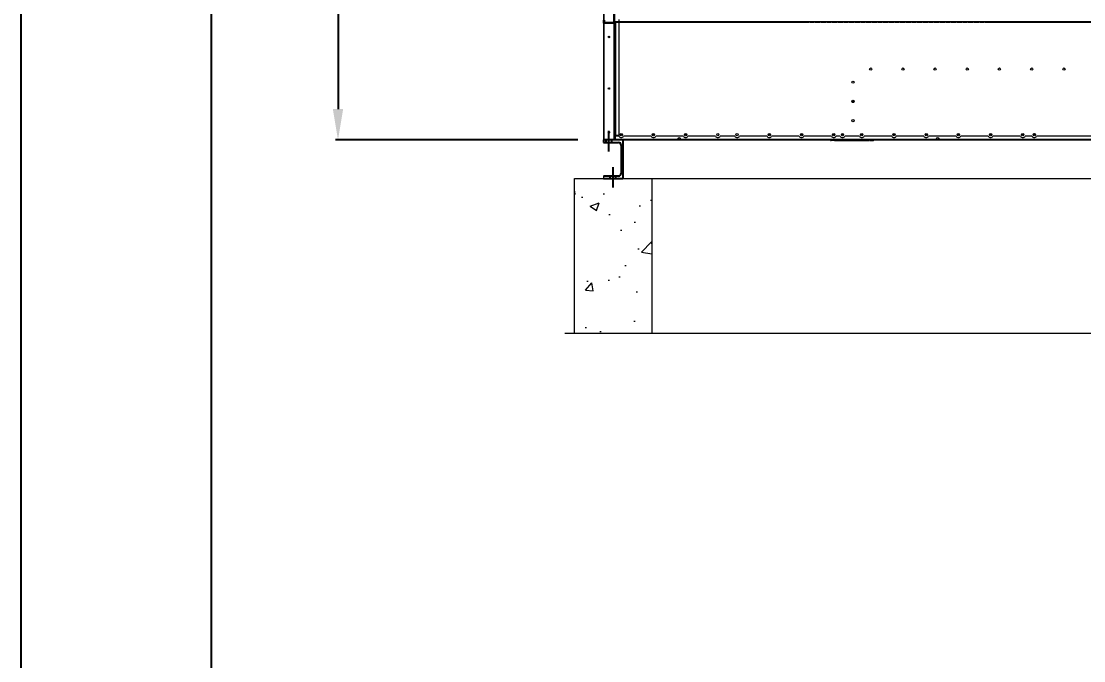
# Model space of a CAD drawing. Header units: millimetres. Extents: x -662642 to 33419, y -141169 to 23423.
# Drawn here: x 2453 to 6578, y 7089 to 9571 of the extents above; entities that cross this region are included whole.
import ezdxf

# ---------------------------------------------------------------- set-up
doc = ezdxf.new("R2010")
doc.units = ezdxf.units.MM
for name, pattern in [('CENTER', [2, 1.25, -0.25, 0.25, -0.25]), ('CENTERX2', [4, 2.5, -0.5, 0.5, -0.5]), ('HIDDEN', [0.375, 0.25, -0.125]), ('HIDDENX2', [0.75, 0.5, -0.25])]:
    doc.linetypes.add(name, pattern=pattern)
for name, color, linetype in [('center', 1, 'CENTER'), ('HIDD', 2, 'HIDDENX2'), ('냉각탑_form', 1, 'Continuous'), ('냉각탑_기초', 23, 'Continuous')]:
    doc.layers.add(name, color=color, linetype=linetype)
doc.styles.get("Standard").update_dxf_attribs({"font": 'arial.ttf'})
doc.dimstyles.new('1.40', dxfattribs={"dimscale": 20, "dimtxt": 1.5, "dimasz": 1, "dimexe": 0.5, "dimexo": 0.5, "dimgap": 0.5, "dimtad": 1, "dimdec": 0, "dimzin": 0, "dimdsep": 46, "dimtxsty": 'Standard', "dimcen": 0, "dimclrd": 2, "dimclre": 2, "dimclrt": 3, "dimadec": 0, "dimazin": 0, "dimtfac": 1, "dimtdec": 0, "dimtmove": 0, "dimatfit": 0, "dimfxl": 1, "dimtolj": 1, "dimtzin": 0, "dimlwd": -1, "dimlwe": -1, "dimarcsym": 0})

# ---------------------------------------------------------------- blocks, each defined once
blk = doc.blocks.new('*D94')
at = {"color": 2, "transparency": 16777216}
for p, q in [((4613.4, 12710.2), (3672.7, 12710.2)), ((3682.7, 12590.2), (3682.7, 9230.2)), ((4613.4, 9110.2), (3672.7, 9110.2))]:
    blk.add_line(p, q, dxfattribs=at)
for points in [[(3662.7, 12590.2), (3702.7, 12590.2), (3682.7, 12710.2)], [(3662.7, 9230.2), (3702.7, 9230.2), (3682.7, 9110.2)]]:
    blk.add_solid(points, dxfattribs=at)
at = {"layer": 'Defpoints', "color": 0, "transparency": 16777216}
for p in [(4713.4, 12710.2), (3682.7, 9110.2), (4713.4, 9110.2)]:
    blk.add_point(p, dxfattribs=at)
at = {"color": 3, "lineweight": 5, "transparency": 16777216, "insert": (3551.2, 10910.2), "char_height": 140, "attachment_point": 5, "rotation": 90}
blk.add_mtext('\\A1;3600', dxfattribs=at)
blk = doc.blocks.new('435')
for p, q in [((-131382, 21088.8), (-131342, 21088.8)), ((-131382, 21088.8), (-131382, 21078.8)), ((-131380, 21086.8), (-131344, 21086.8)), ((-131380, 21086.8), (-131380, 21078.8)), ((-131344, 21086.8), (-131344, 21040.8)), ((-131342, 21088.8), (-131342, 21038.8)), ((-131342, 21088.8), (-131342, 21038.8)), ((-131380, 21078.8), (-131382, 21078.8)), ((-131382, 21038.8), (-131382, 21050.8)), ((-131382, 21050.8), (-131380, 21050.8)), ((-131380, 21040.8), (-131380, 21050.8)), ((-131344, 21040.8), (-131380, 21040.8)), ((-131342, 21038.8), (-131382, 21038.8))]:
    blk.add_line(p, q)
blk = doc.blocks.new('3')
at = {"lineweight": 20}
for p, q in [((4755.4, 9110.2), (4755.4, 12277.2)), ((4786.4, 9110.2), (4713.4, 9110.2))]:
    blk.add_line(p, q, dxfattribs=at)
at = {"color": 7, "lineweight": 20, "ltscale": 0.44375}
blk.add_line((4713.4, 10576.4), (4713.4, 9511.4), dxfattribs=at)
at = {"color": 7, "lineweight": 20, "ltscale": 0.201042}
blk.add_line((4713.4, 9594.4), (4713.4, 9111.9), dxfattribs=at)
at = {"color": 7, "lineweight": 20, "ltscale": 0.2055}
blk.add_line((4755.4, 9113.6), (4755.4, 9606.8), dxfattribs=at)
at = {"color": 7, "lineweight": 20, "ltscale": 0.194167}
for p, q in [((4757.4, 9127.2), (4757.4, 9571.2)), ((4760.8, 9127.2), (4760.8, 9571.2)), ((4772.4, 9578), (4772.4, 9127.2))]:
    blk.add_line(p, q, dxfattribs=at)
at = {"color": 7, "lineweight": 20, "ltscale": 0.053167}
blk.add_line((4755.4, 9325), (4755.4, 9452.6), dxfattribs=at)
at = {"color": 7, "lineweight": 20, "ltscale": 0.000833118}
blk.add_line((4755.4, 9452.6), (4757.4, 9452.6), dxfattribs=at)
at = {"color": 7, "lineweight": 20, "ltscale": 0.000833254}
blk.add_line((4757.4, 9325), (4755.4, 9325), dxfattribs=at)
at = {"color": 7, "lineweight": 20, "ltscale": 0.000547189}
blk.add_line((4756.7, 9263.9), (4755.4, 9263.9), dxfattribs=at)
at = {"color": 7, "lineweight": 20, "ltscale": 0.000834193}
blk.add_line((4755.4, 9260.2), (4757.4, 9260.2), dxfattribs=at)
at = {"color": 7, "lineweight": 20, "ltscale": 0.000833333}
for p, q in [((4757.4, 9257), (4755.4, 9257)), ((4757.4, 9255.2), (4755.4, 9255.2)), ((4760.8, 9127.2), (4760.8, 9125.2)), ((5000.6, 9112.2), (5000.6, 9110.2)), ((5014.1, 9112.2), (5014.1, 9110.2)), ((5608.9, 9108.2), (5608.9, 9110.2)), ((5748.9, 9108.2), (5748.9, 9110.2)), ((6004.6, 9112.2), (6004.6, 9110.2)), ((6018.1, 9112.2), (6018.1, 9110.2))]:
    blk.add_line(p, q, dxfattribs=at)
at = {"color": 7, "lineweight": 20, "ltscale": 0.000832799}
blk.add_line((4755.4, 9255.2), (4757.4, 9255.2), dxfattribs=at)
at = {"color": 7, "lineweight": 20, "ltscale": 0.000414935}
blk.add_line((4756.4, 9263.2), (4755.7, 9263.9), dxfattribs=at)
at = {"color": 7, "lineweight": 20, "ltscale": 0.003726}
blk.add_line((5677.4, 9260.2), (5686.4, 9260.2), dxfattribs=at)
at = {"color": 7, "lineweight": 20, "ltscale": 0.002875}
blk.add_line((5678.4, 9256.8), (5685.3, 9256.8), dxfattribs=at)
at = {"color": 1, "linetype": 'CENTERX2', "ltscale": 50}
blk.add_line((4734.4, 9065.2), (4734.4, 9145.2), dxfattribs=at)
at = {"color": 7, "lineweight": 20, "ltscale": 0.001417}
for p, q in [((4760.8, 9127.2), (4757.4, 9127.2)), ((4759.1, 9110.2), (4759.1, 9113.6))]:
    blk.add_line(p, q, dxfattribs=at)
at = {"color": 7, "lineweight": 20, "ltscale": 0.005875}
blk.add_line((4757.4, 9127.2), (4757.4, 9113.1), dxfattribs=at)
at = {"color": 7, "lineweight": 20, "ltscale": 0.000128159}
blk.add_line((4757.7, 9127.2), (4757.4, 9127.2), dxfattribs=at)
at = {"color": 7, "lineweight": 20, "ltscale": 0.004833}
for p, q in [((4759.1, 9125.2), (4759.1, 9113.6)), ((4772.4, 9127.2), (4760.8, 9127.2)), ((5608.9, 9108.2), (5597.3, 9108.2)), ((5748.9, 9108.2), (5760.5, 9108.2))]:
    blk.add_line(p, q, dxfattribs=at)
at = {"color": 7, "lineweight": 20, "ltscale": 0.005987}
blk.add_line((4773.5, 9125.2), (4759.1, 9125.2), dxfattribs=at)
at = {"color": 7, "lineweight": 20, "ltscale": 0.000833334}
blk.add_line((4759.4, 9125.2), (4759.4, 9127.2), dxfattribs=at)
at = {"color": 7, "lineweight": 20, "ltscale": 0.044641}
for p, q in [((4898.5, 9125.2), (4791.3, 9125.2)), ((5023.5, 9125.2), (4916.3, 9125.2)), ((5148.5, 9125.2), (5041.3, 9125.2)), ((5348.5, 9125.2), (5241.3, 9125.2)), ((5473.5, 9125.2), (5366.3, 9125.2)), ((5598.5, 9125.2), (5491.3, 9125.2)), ((5832.5, 9125.2), (5725.3, 9125.2)), ((5957.5, 9125.2), (5850.3, 9125.2)), ((6082.5, 9125.2), (5975.3, 9125.2)), ((6207.5, 9125.2), (6100.3, 9125.2)), ((6332.5, 9125.2), (6225.3, 9125.2))]:
    blk.add_line(p, q, dxfattribs=at)
at = {"color": 7, "lineweight": 20, "ltscale": 0.023808}
for p, q in [((5223.5, 9125.2), (5166.3, 9125.2)), ((5707.5, 9125.2), (5650.3, 9125.2))]:
    blk.add_line(p, q, dxfattribs=at)
at = {"color": 7, "lineweight": 20, "ltscale": 0.006725}
blk.add_line((5632.5, 9125.2), (5616.3, 9125.2), dxfattribs=at)
at = {"color": 7, "lineweight": 20, "ltscale": 0.0111}
blk.add_line((6377, 9125.2), (6350.3, 9125.2), dxfattribs=at)
at = {"color": 7, "lineweight": 20, "ltscale": 1.93507e-05}
blk.add_line((6385.9, 9119.7), (6385.9, 9119.7), dxfattribs=at)
at = {"color": 7, "lineweight": 20, "ltscale": 0.007604}
blk.add_line((6632, 9125.2), (6394.8, 9125.2), dxfattribs=at)
at = {"color": 7, "lineweight": 25, "ltscale": 0.008333}
blk.add_line((4713.4, 9110.2), (4713.4, 9100.2), dxfattribs=at)
at = {"color": 7, "lineweight": 25, "ltscale": 0.125}
for p, q in [((4788.4, 9110.2), (4713.4, 9110.2)), ((4713.4, 8960.2), (4788.4, 8960.2))]:
    blk.add_line(p, q, dxfattribs=at)
at = {"color": 7, "lineweight": 25, "ltscale": 0.05125}
for p, q in [((4713.4, 9100.2), (4771.9, 9100.2)), ((4771.9, 8970.2), (4713.4, 8970.2))]:
    blk.add_line(p, q, dxfattribs=at)
at = {"color": 7, "lineweight": 20, "ltscale": 0.280701}
blk.add_line((4714.8, 9110.2), (4750, 9110.2), dxfattribs=at)
at = {"color": 7, "lineweight": 20, "ltscale": 0.01525}
blk.add_line((4752, 9110.2), (4715.4, 9110.2), dxfattribs=at)
for p, q in [((4723.4, 9100.2), (4723.4, 9110.2)), ((4745.4, 9100.2), (4745.4, 9110.2)), ((4739.9, 8960.2), (4739.9, 8970.2)), ((4761.9, 8960.2), (4761.9, 8970.2))]:
    blk.add_line(p, q)
at = {"color": 7, "lineweight": 20, "ltscale": 0.002932}
blk.add_line((4752, 9110.2), (4759.1, 9110.2), dxfattribs=at)
at = {"color": 7, "lineweight": 20, "ltscale": 0.000834328}
blk.add_line((4755.4, 9115.2), (4757.4, 9115.2), dxfattribs=at)
at = {"color": 7, "lineweight": 20, "ltscale": 0.000837638}
blk.add_line((4757.4, 9113.4), (4755.4, 9113.4), dxfattribs=at)
at = {"color": 7, "lineweight": 20, "ltscale": 0.000708333}
for p, q in [((4759.1, 9113.1), (4757.4, 9113.1)), ((4759.1, 9112.2), (4757.4, 9112.2))]:
    blk.add_line(p, q, dxfattribs=at)
at = {"color": 7, "lineweight": 20, "ltscale": 0.000375}
blk.add_line((4757.4, 9113.1), (4757.4, 9112.2), dxfattribs=at)
at = {"color": 7, "lineweight": 20, "ltscale": 0.100609}
blk.add_line((4759.1, 9113.6), (5000.5, 9113.6), dxfattribs=at)
at = {"color": 7, "lineweight": 20, "ltscale": 0.100651}
blk.add_line((4759.1, 9110.2), (5000.6, 9110.2), dxfattribs=at)
at = {"color": 7, "lineweight": 20, "ltscale": 0.004083}
blk.add_line((4781.2, 9110.2), (4791, 9110.2), dxfattribs=at)
at = {"color": 7, "lineweight": 25, "ltscale": 0.091667}
blk.add_line((4781.9, 9090.2), (4781.9, 8980.2), dxfattribs=at)
at = {"ltscale": 25}
blk.add_line((4788.4, 9110.2), (4788.4, 8960.2), dxfattribs=at)
at = {"color": 7, "lineweight": 20}
blk.add_line((4791, 9110.2), (8835.8, 9110.2), dxfattribs=at)
at = {"color": 7, "lineweight": 20, "ltscale": 0.005698}
for p, q in [((5000.5, 9113.6), (5014.2, 9113.6)), ((6004.5, 9113.6), (6018.2, 9113.6))]:
    blk.add_line(p, q, dxfattribs=at)
at = {"color": 7, "lineweight": 20, "ltscale": 0.005614}
for p, q in [((5000.6, 9112.2), (5014.1, 9112.2)), ((5000.6, 9110.2), (5014.1, 9110.2)), ((6004.6, 9112.2), (6018.1, 9112.2)), ((6004.6, 9110.2), (6018.1, 9110.2))]:
    blk.add_line(p, q, dxfattribs=at)
at = {"color": 7, "lineweight": 20, "ltscale": 0.412719}
blk.add_line((5014.1, 9110.2), (6004.6, 9110.2), dxfattribs=at)
at = {"color": 7, "lineweight": 20, "ltscale": 0.412635}
blk.add_line((5014.2, 9113.6), (6004.5, 9113.6), dxfattribs=at)
at = {"color": 7, "lineweight": 20, "ltscale": 0.000833651}
for p, q in [((5610.9, 9108.2), (5610.9, 9110.2)), ((5746.9, 9108.2), (5746.9, 9110.2))]:
    blk.add_line(p, q, dxfattribs=at)
at = {"color": 7, "lineweight": 20, "ltscale": 0.056667}
blk.add_line((5610.9, 9108.2), (5746.9, 9108.2), dxfattribs=at)
at = {"color": 7, "lineweight": 20, "ltscale": 0.17433}
blk.add_line((6018.1, 9110.2), (6436.5, 9110.2), dxfattribs=at)
at = {"color": 7, "lineweight": 20, "ltscale": 0.171731}
for p, q in [((6018.2, 9113.6), (6430.4, 9113.6)), ((6430.4, 9113.6), (7008.5, 9113.6))]:
    blk.add_line(p, q, dxfattribs=at)
at = {"color": 7, "lineweight": 20, "ltscale": 0.008888}
blk.add_line((6472, 9110.2), (6493.3, 9110.2), dxfattribs=at)
at = {"color": 7, "lineweight": 20, "ltscale": 0.006961}
blk.add_line((6549.2, 9110.2), (6565.9, 9110.2), dxfattribs=at)
at = {"color": 7, "lineweight": 15, "ltscale": 0.0625}
blk.add_line((4713.4, 8970.2), (4713.4, 8960.2), dxfattribs=at)
at = {"lineweight": 5}
blk.add_line((4788.4, 8960.2), (8838.4, 8960.2), dxfattribs=at)
at = {"color": 7, "lineweight": 20}
for centre, radius in [((4734.4, 9510.2), 3), ((5750.9, 9385.2), 4.5), ((5875.9, 9385.2), 4.5), ((6000.9, 9385.2), 4.5), ((6125.9, 9385.2), 4.5), ((6250.9, 9385.2), 4.5), ((6375.9, 9385.2), 4.5), ((6500.9, 9385.2), 4.5), ((5681.9, 9334.7), 4.5), ((4734.4, 9310.2), 3), ((5681.9, 9259.7), 4.5), ((5681.9, 9184.7), 4.5), ((4734.4, 9140.2), 3), ((4782.4, 9131.2), 4.5), ((4782.4, 9131.2), 3), ((4907.4, 9131.2), 4.5), ((4907.4, 9131.2), 3), ((5032.4, 9131.2), 4.5), ((5032.4, 9131.2), 3), ((5157.4, 9131.2), 4.5), ((5232.4, 9131.2), 4.5), ((5357.4, 9131.2), 4.5), ((5357.4, 9131.2), 3), ((5482.4, 9131.2), 4.5), ((5482.4, 9131.2), 3), ((5607.4, 9131.2), 4.5), ((5607.4, 9131.2), 3), ((5641.4, 9131.2), 4.5), ((5641.4, 9131.2), 3), ((5716.4, 9131.2), 4.5), ((5716.4, 9131.2), 3), ((5841.4, 9131.2), 4.5), ((5841.4, 9131.2), 3), ((5966.4, 9131.2), 4.5), ((5966.4, 9131.2), 3), ((6091.4, 9131.2), 4.5), ((6091.4, 9131.2), 3), ((6216.4, 9131.2), 4.5), ((6216.4, 9131.2), 3), ((6341.4, 9131.2), 4.5), ((6341.4, 9131.2), 3), ((6385.9, 9130.7), 4.5), ((6385.9, 9131.2), 3)]:
    blk.add_circle(centre, radius, dxfattribs=at)
for centre, radius, start, end in [((4754, 9265.6), 3.4, 294.3157, 359.0524), ((4782.4, 9129.7), 10, 206.7437, 333.2563), ((4907.4, 9129.7), 10, 206.7437, 333.2563), ((5007.4, 9112.1), 7, 12.3734, 167.6266), ((5032.4, 9129.7), 10, 206.7437, 333.2563), ((5157.4, 9129.7), 10, 206.7437, 333.2563), ((5232.4, 9129.7), 10, 206.7437, 333.2563), ((5357.4, 9129.7), 10, 206.7437, 333.2563), ((5482.4, 9129.7), 10, 206.7437, 333.2563), ((5607.4, 9129.7), 10, 206.7437, 333.2563), ((5641.4, 9129.7), 10, 206.7437, 333.2563), ((5716.4, 9129.7), 10, 206.7437, 333.2563), ((5841.4, 9129.7), 10, 206.7437, 333.2563), ((5966.4, 9129.7), 10, 206.7437, 333.2563), ((6011.4, 9112.1), 7, 12.3734, 167.6266), ((6091.4, 9129.7), 10, 206.7437, 333.2563), ((6216.4, 9129.7), 10, 206.7437, 333.2563), ((6341.4, 9129.7), 10, 206.7437, 333.2563), ((6385.9, 9129.7), 10, 206.7437, 333.2563), ((6385.9, 9130.2), 4.5, 3.185, 176.8155), ((4760.8, 9113.6), 3.4, 204.3161, 239.9997), ((5017, 9111.2), 16.6, 171.9124, 179.4428), ((4997.8, 9111.2), 16.6, 0.5572, 8.0877), ((5597.3, 9111.6), 3.4, 204.3017, 270), ((5597.3, 9111.6), 1.4, 268.112, 270), ((5760.5, 9111.6), 3.4, 270, 335.6983), ((5760.5, 9111.6), 1.4, 270, 271.888), ((6021, 9111.2), 16.6, 171.9124, 179.4428), ((6001.8, 9111.2), 16.6, 0.5572, 8.0877)]:
    blk.add_arc(centre, radius, start, end, dxfattribs=at)
at = {"color": 7, "lineweight": 25}
for centre, start, end in [((4771.9, 9090.2), 0, 90), ((4771.9, 8980.2), 270, 0)]:
    blk.add_arc(centre, 10, start, end, dxfattribs=at)
at = {"color": 7, "lineweight": 20}
for points, knots in [([(4755.4, 9452.6), (4755.4, 9452.5), (4755.4, 9452.4), (4755.5, 9452.3), (4755.8, 9452), (4756.2, 9451.8), (4756.6, 9451.7), (4757, 9451.5), (4757.4, 9451.4)], [0, 0, 0, 0, 0, 0, 2.033975, 2.033975, 2.033975, 5.485293, 5.485293, 5.485293, 5.485293, 5.485293, 5.485293]), ([(5000.6, 9110.2), (5000.6, 9110.2), (5000.5, 9110.2), (5000.5, 9110.3), (5000.4, 9110.6), (5000.4, 9110.9), (5000.4, 9111.1), (5000.4, 9111.2), (5000.4, 9111.4)], [0, 0, 0, 0, 0, 0, 3.009, 3.009, 3.009, 4.870321, 4.870321, 4.870321, 4.870321, 4.870321, 4.870321]), ([(5014.4, 9111.4), (5014.4, 9111.1), (5014.4, 9110.7), (5014.3, 9110.5), (5014.3, 9110.3), (5014.2, 9110.2), (5014.2, 9110.2), (5014.1, 9110.2), (5014.1, 9110.2)], [0, 0, 0, 0, 0, 0, 3.956241, 3.956241, 3.956241, 4.866694, 4.866694, 4.866694, 4.866694, 4.866694, 4.866694]), ([(6004.6, 9110.2), (6004.6, 9110.2), (6004.5, 9110.2), (6004.5, 9110.3), (6004.4, 9110.6), (6004.4, 9110.9), (6004.4, 9111.1), (6004.4, 9111.2), (6004.4, 9111.4)], [0, 0, 0, 0, 0, 0, 3.009, 3.009, 3.009, 4.870321, 4.870321, 4.870321, 4.870321, 4.870321, 4.870321]), ([(6018.4, 9111.4), (6018.4, 9111.1), (6018.4, 9110.7), (6018.3, 9110.5), (6018.3, 9110.3), (6018.2, 9110.2), (6018.2, 9110.2), (6018.1, 9110.2), (6018.1, 9110.2)], [0, 0, 0, 0, 0, 0, 3.956241, 3.956241, 3.956241, 4.866694, 4.866694, 4.866694, 4.866694, 4.866694, 4.866694])]:
    blk.add_open_spline(points, degree=5, knots=knots, dxfattribs=at)
for points in [[(4756.7, 9263.9), (4757, 9264.2), (4757.2, 9264.5), (4757.3, 9264.9), (4757.4, 9265.2), (4757.4, 9265.6)], [(5000.6, 9112.2), (5000.6, 9112.2), (5000.5, 9112.2), (5000.5, 9112.2), (5000.4, 9112.3), (5000.4, 9112.4)], [(5014.3, 9112.4), (5014.3, 9112.3), (5014.3, 9112.2), (5014.2, 9112.2), (5014.2, 9112.2), (5014.1, 9112.2)], [(6004.6, 9112.2), (6004.6, 9112.2), (6004.5, 9112.2), (6004.5, 9112.2), (6004.4, 9112.3), (6004.4, 9112.4)], [(6018.3, 9112.4), (6018.3, 9112.3), (6018.3, 9112.2), (6018.2, 9112.2), (6018.2, 9112.2), (6018.1, 9112.2)]]:
    blk.add_open_spline(points, degree=5, dxfattribs=at)
at = {"layer": 'center', "lineweight": 20}
for p, q in [((4713.4, 12710.2), (4713.4, 9110.2)), ((4755.4, 12710.2), (4755.4, 9110.2)), ((4755.4, 9568.2), (8871.4, 9568.2)), ((4713.4, 9110.2), (4755.4, 9110.2))]:
    blk.add_line(p, q, dxfattribs=at)
at = {"layer": 'HIDD', "linetype": 'HIDDEN', "lineweight": 20}
for p, q in [((4715.4, 12708.2), (4715.4, 9112.2)), ((4753.4, 12708.2), (4753.4, 9112.2)), ((4757.4, 9571.2), (4757.4, 9570.2)), ((4757.4, 9570.2), (8871.4, 9570.2)), ((4715.4, 9112.2), (4753.4, 9112.2))]:
    blk.add_line(p, q, dxfattribs=at)
at = {"lineweight": 20}
blk.add_blockref('435', (136097.3, -11475.6), dxfattribs=at)

msp = doc.modelspace()

# ---------------------------------------------------------------- hatches: boundary and pattern name
at = {"layer": '냉각탑_기초', "lineweight": 20, "ltscale": 30}
h = msp.add_hatch(dxfattribs=at)
h.set_pattern_fill('AR-CONC', color=256, scale=50, style=0)
h.set_pattern_definition([(50, (-10027.64, -7581.14), (358.63, -31.376), [37.5, -412.5]), (355, (-10027.64, -7581.14), (-69.3757, 376.096), [30, -330]), (100.4514, (-9997.76, -7583.75), (289.2547, 344.72), [31.87, -350.571]), (46.1842, (-10027.64, -7481.14), (533.6205, -82.7595), [56.25, -618.75]), (96.6356, (-9983.17, -7488.03), (467.331, 487.059), [47.805, -525.856]), (351.1842, (-10027.64, -7481.14), (467.331, 487.059), [45, -495]), (21, (-9977.64, -7506.14), (298.4535, -201.3094), [37.5, -412.5]), (326, (-9977.64, -7506.14), (121.6577, 362.575), [30, -330]), (71.4514, (-9952.77, -7522.9), (420.1113, 161.265), [31.87, -350.571]), (37.5, (-10027.64, -7581.14), (6.0799, 166.4469), [0, -326, 0, -335, 0, -331.25]), (7.5, (-10027.64, -7581.14), (131.5348, 197.2059), [0, -191, 0, -318.5, 0, -126.25]), (327.5, (-10139.14, -7581.14), (266.9112, -11.2774), [0, -125, 0, -390, 0, -517.5]), (317.5, (-10189.14, -7581.14), (291.593, 50.0525), [0, -162.5, 0, -259, 0, -367.5])])
h.paths.add_polyline_path([(4900.9, 8960.2), (4600.9, 8960.2), (4600.9, 8360.2), (4900.9, 8360.2)])

# ---------------------------------------------------------------- linework, layer by layer
at = {"color": 1, "linetype": 'CENTERX2', "ltscale": 50}
msp.add_line((4750.9, 8925.2), (4750.9, 9005.2), dxfattribs=at)
at = {"layer": 'Defpoints'}
msp.add_lwpolyline([(2452.8, 23423.1), (33418.6, 23423.1), (33418.6, 1525.9), (2452.8, 1525.9)], close=True, dxfattribs=at)
at = {"layer": '냉각탑_form'}
msp.add_lwpolyline([(3190.1, 22685.8), (3190.1, 2263.2), (32681.3, 2263.2), (32681.3, 22685.8)], close=True, dxfattribs=at)
at = {"layer": '냉각탑_기초', "lineweight": 20, "ltscale": 30}
msp.add_line((4563.4, 8360.2), (9059.3, 8360.2), dxfattribs=at)
msp.add_lwpolyline([(4600.9, 8360.2), (4600.9, 8960.2), (4900.9, 8960.2), (4900.9, 8360.2)], dxfattribs=at)

# ---------------------------------------------------------------- block references
msp.add_blockref('3', (0, 0))

# ---------------------------------------------------------------- dimensions: what is measured, and where the dimension line sits
at = {"lineweight": 5}
dim = msp.add_linear_dim(base=(3682.7, 9110.2), p1=(4713.4, 12710.2), p2=(4713.4, 9110.2), angle=90, dimstyle='1.40', override={"dimtxt": 7, "dimasz": 6, "dimexo": 5, "dimgap": 3}, dxfattribs=at)
dim.commit()
dim.dimension.update_dxf_attribs({"geometry": '*D94', "text_midpoint": (3551.2, 10910.2)})

doc.saveas('drawing.dxf')
